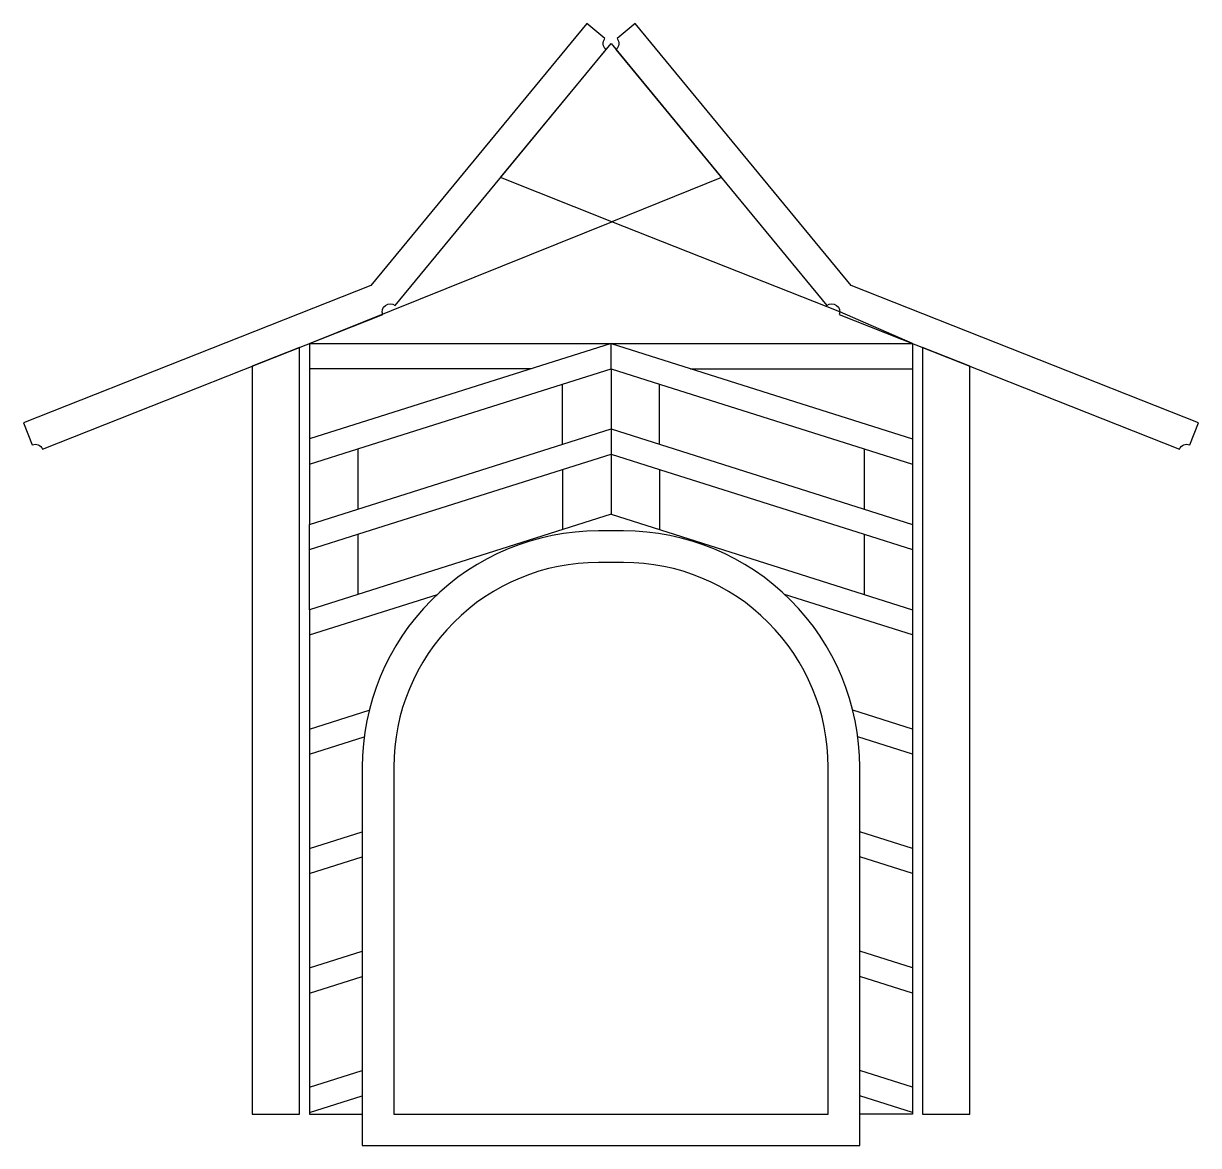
# Model space of a CAD drawing. Header units: inches. Extents: x -9.3 to 9.3, y -0.5 to 17.3.
import ezdxf

# ---------------------------------------------------------------- set-up
doc = ezdxf.new("R2010")
doc.units = ezdxf.units.IN
doc.linetypes.add('DASHED', pattern=[0.75, 0.5, -0.25])
doc.layers.get('0').update_dxf_attribs({"linetype": 'CONTINUOUS'})

msp = doc.modelspace()

# ---------------------------------------------------------------- linework, layer by layer
for p, q in [((-4.79, 12.235), (0.015, 14.17)), ((3.634, 12.737), (0.015, 14.17)), ((4.79, 12.235), (3.634, 12.737)), ((-4.79, 12.235), (4.79, 12.235)), ((-4.79, 12.235), (-4.79, 11.835)), ((0, 12.235), (4.79, 10.72)), ((4.79, 12.235), (4.79, 0)), ((-1.264, 11.835), (-4.79, 11.835)), ((-4.79, 11.835), (-4.79, 10.72)), ((0, 11.835), (0, 10.88)), ((0, 11.835), (0.768, 11.592)), ((1.264, 11.835), (4.79, 11.835)), ((-0.768, 10.637), (-0.768, 11.592)), ((0.768, 10.637), (0.768, 11.592)), ((0.768, 11.592), (4.022, 10.563)), ((0, 10.88), (4.79, 9.364)), ((-4.022, 10.563), (-4.022, 9.607)), ((-0.768, 10.237), (0, 10.48)), ((0, 10.48), (0.768, 10.237)), ((4.022, 10.563), (4.022, 9.607)), ((4.022, 10.563), (4.79, 10.32)), ((-4.79, 10.32), (-4.79, 9.364)), ((-4.022, 9.207), (-0.768, 10.237)), ((-0.768, 10.237), (-0.768, 9.281)), ((0.768, 10.237), (0.768, 9.281)), ((0.768, 10.237), (4.022, 9.207)), ((0, 9.524), (4.79, 8.009)), ((-4.79, 8.964), (-4.022, 9.207)), ((-4.022, 9.207), (-4.022, 8.252)), ((4.022, 9.207), (4.022, 8.252)), ((4.022, 9.207), (4.79, 8.964)), ((-4.79, 7.609), (-2.756, 8.252)), ((4.79, 7.609), (2.756, 8.252)), ((-4.79, 8.009), (-4.79, 7.609)), ((-4.79, 7.609), (-4.79, 6.113)), ((-4.79, 6.113), (-3.839, 6.414)), ((4.79, 6.113), (3.839, 6.414)), ((-4.79, 6.113), (-4.79, 5.713)), ((-4.79, 5.713), (-3.919, 5.988)), ((4.79, 5.713), (3.919, 5.988)), ((-4.79, 5.713), (-4.79, 4.217)), ((-4.79, 4.217), (-3.95, 4.482)), ((4.79, 4.217), (3.95, 4.482)), ((-4.79, 4.217), (-4.79, 3.817)), ((-4.79, 3.817), (-3.95, 4.082)), ((4.79, 3.817), (3.95, 4.082)), ((-4.79, 3.817), (-4.79, 2.32)), ((-4.79, 2.32), (-3.95, 2.586)), ((4.79, 2.32), (3.95, 2.586)), ((-4.79, 2.32), (-4.79, 1.92)), ((-4.79, 1.92), (-3.95, 2.186)), ((4.79, 1.92), (3.95, 2.186)), ((-4.79, 1.92), (-4.79, 0.424)), ((-4.79, 0.424), (-3.95, 0.69)), ((4.79, 0.424), (3.95, 0.69)), ((-4.79, 0.424), (-4.79, 0.024)), ((-4.79, 0.024), (-3.95, 0.29)), ((4.79, 0.024), (3.95, 0.29)), ((-4.79, 0.024), (-4.79, 0)), ((-4.79, 0), (-3.95, 0)), ((4.79, 0), (3.95, 0))]:
    msp.add_line(p, q)
at = {"linetype": 'DASHED'}
msp.add_line((-4.79, 12.235), (-1.781, 12.235), dxfattribs=at)
for points in [[(-3.43, 12.838), (-0.079, 16.904, -0.414214), (-0.096, 17.079), (-0.386, 17.318), (-3.813, 13.159), (-9.33, 10.977), (-9.192, 10.628, -0.414214), (-9.03, 10.558), (-3.625, 12.695, -0.774773)], [(0.386, 17.318), (0.096, 17.079, -0.414214), (0.079, 16.904), (3.43, 12.838, -0.774773), (3.625, 12.695), (9.03, 10.558, -0.414214), (9.192, 10.628), (9.33, 10.977), (3.813, 13.159)], [(-3.95, -0.5), (3.95, -0.5), (3.95, 5.509, 0.414214), (0.2, 9.259), (-0.2, 9.259, 0.414214), (-3.95, 5.509)], [(-0.2, 8.759, 0.414214), (-3.45, 5.509), (-3.45, 0), (3.45, 0), (3.45, 5.509, 0.414214), (0.2, 8.759)]]:
    msp.add_lwpolyline(points, format="xyb", close=True)
for points in [[(0.015, 14.17), (-1.755, 14.871), (0, 17), (1.755, 14.871)], [(-4.946, 12.173), (-5.696, 11.876), (-5.696, 0), (-4.946, 0)], [(0, 12.235), (-4.79, 10.72), (-4.79, 10.32), (-4.022, 10.563), (-0.768, 11.592), (0, 11.835)], [(5.696, 11.876), (4.946, 12.173), (4.946, 0), (5.696, 0)], [(-4.79, 9.364), (0, 10.88), (0, 10.48), (0, 9.524), (-4.79, 8.009), (-4.79, 8.964)]]:
    msp.add_lwpolyline(points, close=True)

doc.saveas('drawing.dxf')
